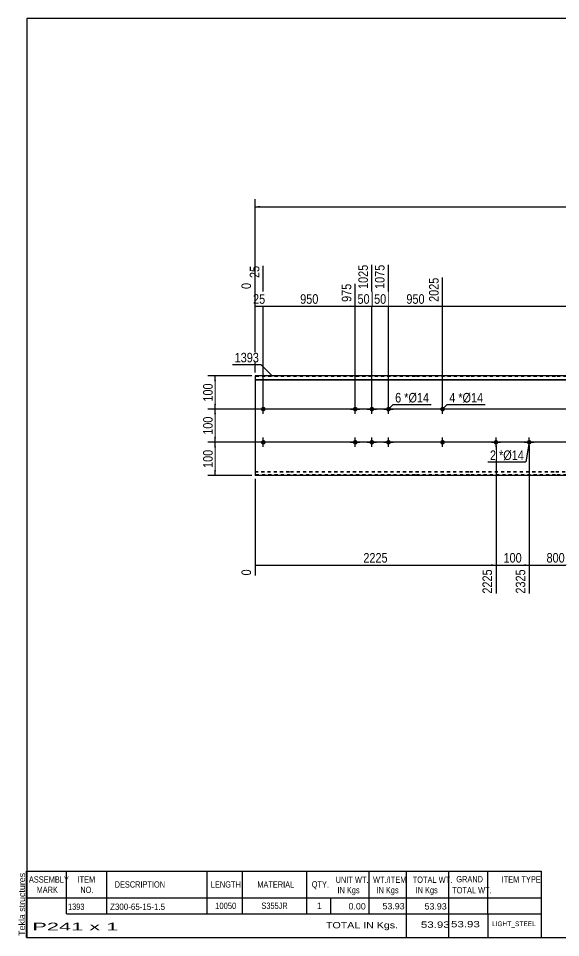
# Model space of a CAD drawing. Header units: millimetres. Extents: x -71 to 331, y -154 to 123.
# Drawn here: x -71.3 to 92, y -154.3 to 122.8 of the extents above; entities that cross this region are included whole.
import ezdxf

# ---------------------------------------------------------------- set-up
doc = ezdxf.new("R2010")
doc.units = ezdxf.units.MM
doc.linetypes.add('DXK_LINE_DOT1', pattern=[1.8814, 0.9407, -0.9407])
doc.styles.add('Arial', font='ARIAL.TTF', dxfattribs={"height": 0.2})
doc.styles.add('Arial Narrow', font='ARIALN.TTF', dxfattribs={"height": 0.2})

# ---------------------------------------------------------------- blocks, each defined once
blk = doc.blocks.new('Unknown-629091984-1800')
at = {"color": 5, "linetype": 'Continuous'}
for p, q in [((331.25, 122.75), (-68.75, 122.75)), ((-68.75, 122.75), (-68.75, -154.25)), ((331.25, -154.25), (331.25, 122.75)), ((-68.75, -154.25), (331.25, -154.25))]:
    blk.add_line(p, q, dxfattribs=at)
at = {"color": 174, "linetype": 'Continuous', "style": 'Arial'}
blk.add_text('Tekla structures', height=1.9102, rotation=90, dxfattribs=at).set_placement((-69.25, -153.75))
blk = doc.blocks.new('Bolt-629091984-1223 - 1203')
at = {"linetype": 'Continuous'}
for points in [[(29.5, 5, -1), (30.9, 5, -1)], [(34.5, 5, -1), (35.9, 5, -1)], [(39.5, 5, -1), (40.9, 5, -1)], [(29.5, -5, -1), (30.9, -5, -1)], [(34.5, -5, -1), (35.9, -5, -1)], [(39.5, -5, -1), (40.9, -5, -1)]]:
    blk.add_hatch(color=3, dxfattribs=at).paths.add_polyline_path(points)
at = {"color": 3, "linetype": 'Continuous'}
for p, q in [((30.2, 3.6), (30.2, 6.4)), ((35.2, 3.6), (35.2, 6.4)), ((40.2, 3.6), (40.2, 6.4)), ((28.8, 5), (31.6, 5)), ((33.8, 5), (36.6, 5)), ((38.8, 5), (41.6, 5)), ((28.8, -5), (31.6, -5)), ((30.2, -6.4), (30.2, -3.6)), ((33.8, -5), (36.6, -5)), ((35.2, -6.4), (35.2, -3.6)), ((38.8, -5), (41.6, -5)), ((40.2, -6.4), (40.2, -3.6))]:
    blk.add_line(p, q, dxfattribs=at)
blk = doc.blocks.new('Part-629091984-1218 - 1203')
at = {"color": 2, "linetype": 'Continuous'}
for p, q in [((0, 15), (0, -15)), ((10.6, 15), (0, 15)), ((0, 13.94), (10.6, 13.94)), ((48.29, 15), (10.7, 15)), ((10.7, 13.94), (48.29, 13.94)), ((64.59, 15), (48.39, 15)), ((48.39, 13.94), (64.59, 13.94)), ((90.49, 15), (64.69, 15)), ((64.69, 13.94), (90.49, 13.94)), ((116.39, 15), (90.59, 15)), ((90.59, 13.94), (116.39, 13.94)), ((142.29, 15), (116.49, 15)), ((116.49, 13.94), (142.29, 13.94)), ((168.19, 15), (142.39, 15)), ((142.39, 13.94), (168.19, 13.94)), ((194.09, 15), (168.29, 15)), ((168.29, 13.94), (194.09, 13.94)), ((210.38, 15), (194.19, 15)), ((194.19, 13.94), (210.38, 13.94)), ((248.08, 15), (210.48, 15)), ((210.48, 13.94), (248.08, 13.94)), ((258.78, 15), (248.18, 15)), ((248.18, 13.94), (258.78, 13.94)), ((258.78, 13.94), (258.78, 15)), ((258.78, -15), (258.78, 13.94)), ((0, 13.83), (10.6, 13.83)), ((10.7, 13.83), (48.29, 13.83)), ((48.39, 13.83), (64.59, 13.83)), ((64.69, 13.83), (90.49, 13.83)), ((90.59, 13.83), (116.39, 13.83)), ((116.49, 13.83), (142.29, 13.83)), ((142.39, 13.83), (168.19, 13.83)), ((168.29, 13.83), (194.09, 13.83)), ((194.19, 13.83), (210.38, 13.83)), ((210.48, 13.83), (248.08, 13.83)), ((248.18, 13.83), (258.78, 13.83)), ((10.6, -15), (0, -15)), ((48.29, -15), (10.7, -15)), ((64.59, -15), (48.39, -15)), ((90.49, -15), (64.69, -15)), ((116.39, -15), (90.59, -15)), ((142.29, -15), (116.49, -15)), ((168.19, -15), (142.39, -15)), ((194.09, -15), (168.29, -15)), ((210.38, -15), (194.19, -15)), ((248.08, -15), (210.48, -15)), ((258.78, -15), (248.18, -15))]:
    blk.add_line(p, q, dxfattribs=at)
at = {"color": 7, "linetype": 'DXK_LINE_DOT1'}
for p, q in [((10.6, 14.85), (0, 14.85)), ((48.29, 14.85), (10.7, 14.85)), ((64.59, 14.85), (48.39, 14.85)), ((90.49, 14.85), (64.69, 14.85)), ((116.39, 14.85), (90.59, 14.85)), ((142.29, 14.85), (116.49, 14.85)), ((168.19, 14.85), (142.39, 14.85)), ((194.09, 14.85), (168.29, 14.85)), ((210.38, 14.85), (194.19, 14.85)), ((248.08, 14.85), (210.48, 14.85)), ((258.78, 14.85), (248.18, 14.85)), ((0, -13.83), (10.6, -13.83)), ((10.7, -13.83), (48.29, -13.83)), ((48.39, -13.83), (64.59, -13.83)), ((64.69, -13.83), (90.49, -13.83)), ((90.59, -13.83), (116.39, -13.83)), ((116.49, -13.83), (142.29, -13.83)), ((142.39, -13.83), (168.19, -13.83)), ((168.29, -13.83), (194.09, -13.83)), ((194.19, -13.83), (210.38, -13.83)), ((210.48, -13.83), (248.08, -13.83)), ((248.18, -13.83), (258.78, -13.83)), ((0, -13.94), (10.6, -13.94)), ((10.6, -14.85), (0, -14.85)), ((10.7, -13.94), (48.29, -13.94)), ((48.29, -14.85), (10.7, -14.85)), ((48.39, -13.94), (64.59, -13.94)), ((64.59, -14.85), (48.39, -14.85)), ((64.69, -13.94), (90.49, -13.94)), ((90.49, -14.85), (64.69, -14.85)), ((90.59, -13.94), (116.39, -13.94)), ((116.39, -14.85), (90.59, -14.85)), ((116.49, -13.94), (142.29, -13.94)), ((142.29, -14.85), (116.49, -14.85)), ((142.39, -13.94), (168.19, -13.94)), ((168.19, -14.85), (142.39, -14.85)), ((168.29, -13.94), (194.09, -13.94)), ((194.09, -14.85), (168.29, -14.85)), ((194.19, -13.94), (210.38, -13.94)), ((210.38, -14.85), (194.19, -14.85)), ((210.48, -13.94), (248.08, -13.94)), ((248.08, -14.85), (210.48, -14.85)), ((248.18, -13.94), (258.78, -13.94)), ((258.78, -14.85), (248.18, -14.85))]:
    blk.add_line(p, q, dxfattribs=at)
blk = doc.blocks.new('Bolt-629091984-1224 - 1203')
at = {"linetype": 'Continuous'}
for points in [[(1.8, -5, -1), (3.2, -5, -1)], [(55.79, -5, -1), (57.19, -5, -1)]]:
    blk.add_hatch(color=3, dxfattribs=at).paths.add_polyline_path(points)
at = {"color": 3, "linetype": 'Continuous'}
for p, q in [((3.9, -5), (1.1, -5)), ((2.5, -6.4), (2.5, -3.6)), ((57.89, -5), (55.09, -5)), ((56.49, -6.4), (56.49, -3.6))]:
    blk.add_line(p, q, dxfattribs=at)
blk = doc.blocks.new('Bolt-629091984-1225 - 1203')
at = {"linetype": 'Continuous'}
for points in [[(1.8, 5, -1), (3.2, 5, -1)], [(55.79, 5, -1), (57.19, 5, -1)]]:
    blk.add_hatch(color=3, dxfattribs=at).paths.add_polyline_path(points)
at = {"color": 3, "linetype": 'Continuous'}
for p, q in [((2.5, 3.6), (2.5, 6.4)), ((56.49, 3.6), (56.49, 6.4)), ((3.9, 5), (1.1, 5)), ((57.89, 5), (55.09, 5))]:
    blk.add_line(p, q, dxfattribs=at)
blk = doc.blocks.new('Bolt-629091984-1229 - 1203')
at = {"linetype": 'Continuous'}
for points in [[(72.59, -4.3, -1), (72.59, -5.7, -1)], [(82.59, -4.3, -1), (82.59, -5.7, -1)]]:
    blk.add_hatch(color=3, dxfattribs=at).paths.add_polyline_path(points)
at = {"color": 3, "linetype": 'Continuous'}
for p, q in [((71.19, -5), (73.99, -5)), ((72.59, -6.4), (72.59, -3.6)), ((81.19, -5), (83.99, -5)), ((82.59, -6.4), (82.59, -3.6))]:
    blk.add_line(p, q, dxfattribs=at)
blk = doc.blocks.new('StraightDimension-629091984-1365 - 1203')
at = {"linetype": 'Continuous'}
for points in [[(-12.25, -6.5), (-12, -5), (-11.75, -6.5)], [(-11.75, -13.5), (-12, -15), (-12.25, -13.5)]]:
    blk.add_hatch(color=7, dxfattribs=at).paths.add_polyline_path(points)
at = {"color": 7, "linetype": 'Continuous'}
for p, q in [((201.28, -5), (-14.25, -5)), ((-12, -15), (-12, -5)), ((-1, -15), (-14.25, -15))]:
    blk.add_line(p, q, dxfattribs=at)
at = {"color": 0}
blk.add_wipeout([(-12.15, -6.66), (-16.35, -6.66), (-16.35, -13.34), (-12.15, -13.34)], dxfattribs=at)
at = {"color": 3, "style": 'Arial Narrow'}
blk.add_text('100', height=2.863, rotation=90.0002, dxfattribs=at).set_placement((-12.75, -12.74))
blk = doc.blocks.new('StraightDimension-629091984-1320 - 1203')
at = {"linetype": 'Continuous'}
blk.add_hatch(color=7, dxfattribs=at).paths.add_polyline_path([(28.7, 36.25), (30.2, 36), (28.7, 35.75)])
at = {"color": 7, "linetype": 'Continuous'}
for p, q in [((2.5, 6), (2.5, 48.16)), ((30.2, 6), (30.2, 42.78)), ((2.5, 36), (30.2, 36))]:
    blk.add_line(p, q, dxfattribs=at)
at = {"color": 0, "linetype": 'Continuous'}
blk.add_wipeout([(29.6, 43.38), (25.4, 43.38), (25.4, 36.7), (29.6, 36.7)], dxfattribs=at)
at = {"color": 0}
blk.add_wipeout([(19.69, 36.15), (19.69, 40.35), (13.01, 40.35), (13.01, 36.15)], dxfattribs=at)
at = {"color": 3, "linetype": 'Continuous', "style": 'Arial Narrow'}
blk.add_text('975', height=2.863, rotation=90.0002, dxfattribs=at).set_placement((29, 37.3))
at = {"color": 3, "style": 'Arial Narrow'}
blk.add_text('950', height=2.863, dxfattribs=at).set_placement((13.61, 36.75))
blk = doc.blocks.new('StraightDimension-629091984-1274 - 1203')
at = {"linetype": 'Continuous'}
blk.add_hatch(color=7, dxfattribs=at).paths.add_polyline_path([(96.99, -41.75), (98.49, -42), (96.99, -42.25)])
at = {"color": 7, "linetype": 'Continuous'}
for p, q in [((82.59, -6), (82.59, -50.61)), ((98.49, -6), (98.49, -50.61)), ((82.59, -42), (98.49, -42))]:
    blk.add_line(p, q, dxfattribs=at)
at = {"color": 0}
blk.add_wipeout([(93.88, -41.85), (93.88, -37.65), (87.2, -37.65), (87.2, -41.85)], dxfattribs=at)
at = {"color": 3, "style": 'Arial Narrow'}
blk.add_text('800', height=2.863, dxfattribs=at).set_placement((87.8, -41.25))
at = {"color": 0, "linetype": 'Continuous'}
blk.add_wipeout([(97.89, -42.7), (93.69, -42.7), (93.69, -51.21), (97.89, -51.21)], dxfattribs=at)
at = {"color": 3, "linetype": 'Continuous', "style": 'Arial Narrow'}
blk.add_text('3125', height=2.863, rotation=90.0002, dxfattribs=at).set_placement((97.29, -50.61))
blk = doc.blocks.new('StraightDimension-629091984-1275 - 1203')
at = {"linetype": 'Continuous'}
blk.add_hatch(color=7, dxfattribs=at).paths.add_polyline_path([(81.09, -41.75), (82.59, -42), (81.09, -42.25)])
at = {"color": 7, "linetype": 'Continuous'}
for p, q in [((72.59, -6), (72.59, -50.61)), ((82.59, -6), (82.59, -50.61)), ((72.59, -42), (82.59, -42))]:
    blk.add_line(p, q, dxfattribs=at)
at = {"color": 0}
blk.add_wipeout([(80.93, -41.85), (80.93, -37.65), (74.25, -37.65), (74.25, -41.85)], dxfattribs=at)
at = {"color": 3, "style": 'Arial Narrow'}
blk.add_text('100', height=2.863, dxfattribs=at).set_placement((74.85, -41.25))
at = {"color": 0, "linetype": 'Continuous'}
blk.add_wipeout([(81.99, -42.7), (77.79, -42.7), (77.79, -51.21), (81.99, -51.21)], dxfattribs=at)
at = {"color": 3, "linetype": 'Continuous', "style": 'Arial Narrow'}
blk.add_text('2325', height=2.863, rotation=90.0002, dxfattribs=at).set_placement((81.39, -50.61))
blk = doc.blocks.new('StraightDimension-629091984-1276 - 1203')
at = {"linetype": 'Continuous'}
blk.add_hatch(color=7, dxfattribs=at).paths.add_polyline_path([(71.09, -41.75), (72.59, -42), (71.09, -42.25)])
at = {"color": 7, "linetype": 'Continuous'}
for p, q in [((72.59, -6), (72.59, -50.61)), ((0, -16), (0, -45.13)), ((0, -42), (72.59, -42))]:
    blk.add_line(p, q, dxfattribs=at)
at = {"color": 0}
blk.add_wipeout([(40.55, -41.85), (40.55, -37.65), (32.04, -37.65), (32.04, -41.85)], dxfattribs=at)
at = {"color": 0, "linetype": 'Continuous'}
for points in [[(-0.6, -42.7), (-4.8, -42.7), (-4.8, -45.73), (-0.6, -45.73)], [(71.99, -42.7), (67.79, -42.7), (67.79, -51.21), (71.99, -51.21)]]:
    blk.add_wipeout(points, dxfattribs=at)
at = {"color": 3, "style": 'Arial Narrow'}
blk.add_text('2225', height=2.863, dxfattribs=at).set_placement((32.64, -41.25))
at = {"color": 3, "linetype": 'Continuous', "style": 'Arial Narrow'}
for s, height, p in [('0', 2.86, (-1.2, -45.13)), ('2225', 2.863, (71.39, -50.61))]:
    blk.add_text(s, height=height, rotation=90.0002, dxfattribs=at).set_placement(p)
blk = doc.blocks.new('StraightDimension-629091984-1316 - 1203')
at = {"linetype": 'Continuous'}
blk.add_hatch(color=7, dxfattribs=at).paths.add_polyline_path([(200.78, 36.25), (202.28, 36), (200.78, 35.75)])
at = {"color": 7, "linetype": 'Continuous'}
for p, q in [((56.49, 6), (56.49, 44.61)), ((202.28, 6), (202.28, 44.61)), ((56.49, 36), (202.28, 36))]:
    blk.add_line(p, q, dxfattribs=at)
at = {"color": 0, "linetype": 'Continuous'}
blk.add_wipeout([(201.68, 45.21), (197.48, 45.21), (197.48, 36.7), (201.68, 36.7)], dxfattribs=at)
at = {"color": 0}
blk.add_wipeout([(133.64, 36.15), (133.64, 40.35), (125.13, 40.35), (125.13, 36.15)], dxfattribs=at)
at = {"color": 3, "linetype": 'Continuous', "style": 'Arial Narrow'}
blk.add_text('8025', height=2.863, rotation=90.0002, dxfattribs=at).set_placement((201.08, 37.3))
at = {"color": 3, "style": 'Arial Narrow'}
blk.add_text('6000', height=2.863, dxfattribs=at).set_placement((125.73, 36.75))
blk = doc.blocks.new('StraightDimension-629091984-1317 - 1203')
at = {"linetype": 'Continuous'}
blk.add_hatch(color=7, dxfattribs=at).paths.add_polyline_path([(54.99, 36.25), (56.49, 36), (54.99, 35.75)])
at = {"color": 7, "linetype": 'Continuous'}
for p, q in [((40.2, 6), (40.2, 48.51)), ((56.49, 6), (56.49, 44.61)), ((40.2, 36), (56.49, 36))]:
    blk.add_line(p, q, dxfattribs=at)
at = {"color": 0}
blk.add_wipeout([(51.69, 36.15), (51.69, 40.35), (45, 40.35), (45, 36.15)], dxfattribs=at)
at = {"color": 0, "linetype": 'Continuous'}
blk.add_wipeout([(55.89, 45.21), (51.69, 45.21), (51.69, 36.7), (55.89, 36.7)], dxfattribs=at)
at = {"color": 3, "linetype": 'Continuous', "style": 'Arial Narrow'}
blk.add_text('2025', height=2.863, rotation=90.0002, dxfattribs=at).set_placement((55.29, 37.3))
at = {"color": 3, "style": 'Arial Narrow'}
blk.add_text('950', height=2.863, dxfattribs=at).set_placement((45.6, 36.75))
blk = doc.blocks.new('StraightDimension-629091984-1318 - 1203')
at = {"linetype": 'Continuous'}
blk.add_hatch(color=7, dxfattribs=at).paths.add_polyline_path([(38.7, 36.25), (40.2, 36), (38.7, 35.75)])
at = {"color": 7, "linetype": 'Continuous'}
for p, q in [((35.2, 6), (35.2, 48.51)), ((40.2, 6), (40.2, 48.51)), ((35.2, 36), (40.2, 36))]:
    blk.add_line(p, q, dxfattribs=at)
at = {"color": 0}
blk.add_wipeout([(40.13, 36.15), (40.13, 40.35), (35.27, 40.35), (35.27, 36.15)], dxfattribs=at)
at = {"color": 0, "linetype": 'Continuous'}
blk.add_wipeout([(39.6, 49.11), (35.4, 49.11), (35.4, 40.6), (39.6, 40.6)], dxfattribs=at)
at = {"color": 3, "linetype": 'Continuous', "style": 'Arial Narrow'}
blk.add_text('1075', height=2.863, rotation=90.0002, dxfattribs=at).set_placement((39, 41.2))
at = {"color": 3, "style": 'Arial Narrow'}
blk.add_text('50', height=2.863, dxfattribs=at).set_placement((35.87, 36.75))
blk = doc.blocks.new('StraightDimension-629091984-1319 - 1203')
at = {"linetype": 'Continuous'}
blk.add_hatch(color=7, dxfattribs=at).paths.add_polyline_path([(33.7, 36.25), (35.2, 36), (33.7, 35.75)])
at = {"color": 7, "linetype": 'Continuous'}
for p, q in [((35.2, 6), (35.2, 48.51)), ((30.2, 6), (30.2, 42.78)), ((30.2, 36), (35.2, 36))]:
    blk.add_line(p, q, dxfattribs=at)
at = {"color": 0}
blk.add_wipeout([(35.13, 36.15), (35.13, 40.35), (30.27, 40.35), (30.27, 36.15)], dxfattribs=at)
at = {"color": 0, "linetype": 'Continuous'}
blk.add_wipeout([(34.6, 49.11), (30.4, 49.11), (30.4, 40.6), (34.6, 40.6)], dxfattribs=at)
at = {"color": 3, "linetype": 'Continuous', "style": 'Arial Narrow'}
blk.add_text('1025', height=2.863, rotation=90.0002, dxfattribs=at).set_placement((34, 41.2))
at = {"color": 3, "style": 'Arial Narrow'}
blk.add_text('50', height=2.863, dxfattribs=at).set_placement((30.87, 36.75))
blk = doc.blocks.new('StraightDimension-629091984-1321 - 1203')
at = {"linetype": 'Continuous'}
blk.add_hatch(color=7, dxfattribs=at).paths.add_polyline_path([(1, 36.25), (2.5, 36), (1, 35.75)])
at = {"color": 7, "linetype": 'Continuous'}
for p, q in [((2.5, 6), (2.5, 48.16)), ((0, 16), (0, 43.03)), ((0, 36), (2.5, 36))]:
    blk.add_line(p, q, dxfattribs=at)
at = {"color": 0, "linetype": 'Continuous'}
blk.add_wipeout([(1.9, 48.76), (-2.3, 48.76), (-2.3, 43.9), (1.9, 43.9)], dxfattribs=at)
at = {"color": 0}
blk.add_wipeout([(3.68, 36.15), (3.68, 40.35), (-1.18, 40.35), (-1.18, 36.15)], dxfattribs=at)
at = {"color": 0, "linetype": 'Continuous'}
blk.add_wipeout([(-0.6, 43.63), (-4.8, 43.63), (-4.8, 40.6), (-0.6, 40.6)], dxfattribs=at)
at = {"color": 3, "linetype": 'Continuous', "style": 'Arial Narrow'}
for s, height, p in [('25', 2.863, (1.3, 44.5)), ('0', 2.86, (-1.2, 41.2))]:
    blk.add_text(s, height=height, rotation=90.0002, dxfattribs=at).set_placement(p)
at = {"color": 3, "style": 'Arial Narrow'}
blk.add_text('25', height=2.863, dxfattribs=at).set_placement((-0.58, 36.75))
blk = doc.blocks.new('StraightDimension-629091984-1363 - 1203')
at = {"linetype": 'Continuous'}
for points in [[(-12.25, 13.5), (-12, 15), (-11.75, 13.5)], [(-11.75, 6.5), (-12, 5), (-12.25, 6.5)]]:
    blk.add_hatch(color=7, dxfattribs=at).paths.add_polyline_path(points)
at = {"color": 7, "linetype": 'Continuous'}
for p, q in [((-1, 15), (-14.25, 15)), ((-12, 5), (-12, 15)), ((201.28, 5), (-14.25, 5))]:
    blk.add_line(p, q, dxfattribs=at)
at = {"color": 0}
blk.add_wipeout([(-12.15, 13.34), (-16.35, 13.34), (-16.35, 6.66), (-12.15, 6.66)], dxfattribs=at)
at = {"color": 3, "style": 'Arial Narrow'}
blk.add_text('100', height=2.863, rotation=90.0002, dxfattribs=at).set_placement((-12.75, 7.26))
blk = doc.blocks.new('StraightDimension-629091984-1364 - 1203')
at = {"linetype": 'Continuous'}
for points in [[(-12.25, 3.5), (-12, 5), (-11.75, 3.5)], [(-11.75, -3.5), (-12, -5), (-12.25, -3.5)]]:
    blk.add_hatch(color=7, dxfattribs=at).paths.add_polyline_path(points)
at = {"color": 7, "linetype": 'Continuous'}
for p, q in [((201.28, 5), (-14.25, 5)), ((-12, -5), (-12, 5)), ((201.28, -5), (-14.25, -5))]:
    blk.add_line(p, q, dxfattribs=at)
at = {"color": 0}
blk.add_wipeout([(-12.15, 3.34), (-16.35, 3.34), (-16.35, -3.34), (-12.15, -3.34)], dxfattribs=at)
at = {"color": 3, "style": 'Arial Narrow'}
blk.add_text('100', height=2.863, rotation=90.0002, dxfattribs=at).set_placement((-12.75, -2.74))
blk = doc.blocks.new('StraightDimension-629091984-1393 - 1203')
at = {"linetype": 'Continuous'}
for points in [[(1.5, 65.75), (0, 66), (1.5, 66.25)], [(257.28, 66.25), (258.78, 66), (257.28, 65.75)]]:
    blk.add_hatch(color=7, dxfattribs=at).paths.add_polyline_path(points)
at = {"color": 7, "linetype": 'Continuous'}
for p, q in [((0, 16), (0, 68.25)), ((258.78, 16), (258.78, 68.25)), ((0, 66), (258.78, 66))]:
    blk.add_line(p, q, dxfattribs=at)
at = {"color": 0}
blk.add_wipeout([(134.56, 66.15), (134.56, 70.35), (124.22, 70.35), (124.22, 66.15)], dxfattribs=at)
at = {"color": 3, "style": 'Arial Narrow'}
blk.add_text('10050', height=2.863, dxfattribs=at).set_placement((124.82, 66.75))
blk = doc.blocks.new('CBS_BOM-629091984-1863')
at = {"color": 7, "linetype": 'Continuous'}
for p, q in [((-68.78, -142.28), (-68.78, -134.28)), ((-68.78, -134.28), (86.14, -134.28)), ((-56.78, -142.28), (-56.78, -134.28)), ((-44.59, -142.28), (-44.59, -134.28)), ((-14.43, -142.28), (-14.43, -134.28)), ((-3.75, -142.28), (-3.75, -134.28)), ((15.57, -142.28), (15.57, -134.28)), ((34.37, -142.28), (34.37, -134.28)), ((45.58, -142.28), (45.58, -134.28)), ((58.37, -142.28), (58.37, -134.28)), ((70.12, -142.28), (70.12, -134.28)), ((86.14, -134.29), (86.14, -142.27)), ((-68.78, -142.28), (86.14, -142.28)), ((-68.78, -147.08), (-68.78, -142.28)), ((-56.78, -147.08), (-56.78, -142.28)), ((-44.59, -147.08), (-44.59, -142.28)), ((-14.43, -147.08), (-14.43, -142.28)), ((-3.75, -147.08), (-3.75, -142.28)), ((15.57, -147.08), (15.57, -142.28)), ((22.83, -147.08), (22.83, -142.28)), ((34.37, -147.08), (34.37, -142.28)), ((45.58, -147.08), (45.58, -142.28)), ((58.37, -147.08), (58.37, -142.28)), ((70.14, -147.08), (70.14, -142.28)), ((86.14, -142.28), (86.14, -147.08)), ((-68.78, -154.28), (-68.78, -147.1)), ((-56.78, -147.08), (86.14, -147.08)), ((45.58, -154.28), (45.58, -147.1)), ((58.37, -154.28), (58.37, -147.1)), ((70.18, -154.28), (70.18, -147.1)), ((86.14, -147.08), (86.14, -154.28)), ((-68.78, -154.28), (86.14, -154.28))]:
    blk.add_line(p, q, dxfattribs=at)
at = {"color": 3, "linetype": 'Continuous', "style": 'Arial'}
for s, height, width, p in [('GRAND', 1.91, 0.8, (60.64, -137.62)), ('ASSEMBLY', 1.91, 0.7, (-68.1, -137.71)), ('ITEM', 1.91, 0.8, (-53.45, -137.71)), ('DESCRIPTION', 1.9102, 0.8, (-42.27, -139.21)), ('LENGTH', 1.91, 0.7, (-13.32, -139.21)), ('MATERIAL', 1.91, 0.8, (0.7, -139.26)), ('QTY.', 1.91, 0.8, (17.09, -139.18)), ('UNIT WT.', 1.91, 0.7, (24.26, -137.78)), ('WT./ITEM', 1.91, 0.7, (35.55, -137.78)), ('TOTAL WT.', 1.91, 0.7, (47.49, -137.78)), ('ITEM TYPE', 1.91, 0.7, (74.28, -137.7)), ('MARK', 1.91, 0.8, (-65.78, -140.84)), ('NO.', 1.91, 0.8, (-52.6, -140.84)), ('IN Kgs', 1.91, 0.8, (24.84, -140.92)), ('IN Kgs', 1.91, 0.8, (36.59, -140.92)), ('IN Kgs', 1.91, 0.8, (48.38, -140.92)), ('TOTAL WT.', 1.91, 0.7, (59.38, -140.96))]:
    blk.add_text(s, height=height, dxfattribs=dict(at, width=width)).set_placement(p)
at = {"color": 7, "linetype": 'Continuous', "style": 'Arial'}
for s, height, width, p in [('1393', 1.91, 0.8, (-56.32, -145.93)), ('Z300-65-15-1.5', 1.9102, 0.9, (-43.65, -145.93)), ('10050', 1.91, 0.85, (-11.97, -145.65)), ('S355JR', 1.91, 0.8, (1.94, -145.62))]:
    blk.add_text(s, height=height, dxfattribs=dict(at, width=width)).set_placement(p)
for s, p in [('1', (18.66, -145.62)), ('0.00', (28.17, -145.81)), ('53.93', (38.39, -145.78)), ('53.93', (51.06, -145.81))]:
    blk.add_text(s, height=1.91, dxfattribs=at).set_placement(p)
at = {"color": 6, "linetype": 'Continuous', "style": 'Arial'}
for s, height, width, p in [('TOTAL IN Kgs.', 1.9102, 1.2, (21.38, -151.48)), ('53.93', 1.91, 1.3, (49.97, -151.33)), ('53.93', 1.91, 1.3, (59.04, -151.17)), ('P241 x 1', 2.292, 2.05, (-67.06, -152.09))]:
    blk.add_text(s, height=height, dxfattribs=dict(at, width=width)).set_placement(p)
blk.add_text('LIGHT_STEEL', height=1.4135, dxfattribs=at).set_placement((71.39, -150.83))
blk = doc.blocks.new('Mark-629091984-1421 - 1203')
at = {"color": 0}
blk.add_wipeout([(72.6, -10.33), (72.6, -7.33), (70.77, -7.33), (70.77, -10.33)], dxfattribs=at)
blk.add_wipeout([(72.6, -10.33), (72.6, -7.33), (70.77, -7.33), (70.77, -10.33)], dxfattribs=at)
blk.add_wipeout([(74.77, -10.33), (74.77, -7.33), (73.5, -7.33), (73.5, -10.33)], dxfattribs=at)
blk.add_wipeout([(74.77, -10.33), (74.77, -7.33), (73.5, -7.33), (73.5, -10.33)], dxfattribs=at)
at = {"color": 3, "style": 'Arial Narrow'}
blk.add_text('2', height=2.86, dxfattribs=at).set_placement((70.77, -10.33))
at = {"color": 0}
blk.add_wipeout([(80.99, -10.33), (80.99, -7.33), (74.77, -7.33), (74.77, -10.33)], dxfattribs=at)
blk.add_wipeout([(80.99, -10.33), (80.99, -7.33), (74.77, -7.33), (74.77, -10.33)], dxfattribs=at)
at = {"color": 7, "linetype": 'Continuous'}
for p in [(82.59, -5), (70.17, -10.93)]:
    blk.add_line(p, (81.59, -10.93), dxfattribs=at)
at = {"color": 3, "style": 'Arial Narrow'}
for s, height, p in [('*', 2.86, (73.5, -10.33)), ('Ø14', 2.863, (74.77, -10.33))]:
    blk.add_text(s, height=height, dxfattribs=at).set_placement(p)
blk = doc.blocks.new('Mark-629091984-1419 - 1203')
at = {"color": 0}
blk.add_wipeout([(44.04, 7.01), (44.04, 10.01), (42.21, 10.01), (42.21, 7.01)], dxfattribs=at)
blk.add_wipeout([(44.04, 7.01), (44.04, 10.01), (42.21, 10.01), (42.21, 7.01)], dxfattribs=at)
at = {"color": 7, "linetype": 'Continuous'}
blk.add_line((40.2, 5), (41.61, 6.41), dxfattribs=at)
at = {"color": 0}
blk.add_wipeout([(46.22, 7.01), (46.22, 10.01), (44.94, 10.01), (44.94, 7.01)], dxfattribs=at)
blk.add_wipeout([(46.22, 7.01), (46.22, 10.01), (44.94, 10.01), (44.94, 7.01)], dxfattribs=at)
at = {"color": 3, "style": 'Arial Narrow'}
blk.add_text('6', height=2.86, dxfattribs=at).set_placement((42.21, 7.01))
at = {"color": 0}
blk.add_wipeout([(52.43, 7.01), (52.43, 10.01), (46.22, 10.01), (46.22, 7.01)], dxfattribs=at)
blk.add_wipeout([(52.43, 7.01), (52.43, 10.01), (46.22, 10.01), (46.22, 7.01)], dxfattribs=at)
at = {"color": 7, "linetype": 'Continuous'}
blk.add_line((41.61, 6.41), (53.03, 6.41), dxfattribs=at)
at = {"color": 3, "style": 'Arial Narrow'}
for s, height, p in [('*', 2.86, (44.94, 7.01)), ('Ø14', 2.863, (46.22, 7.01))]:
    blk.add_text(s, height=height, dxfattribs=at).set_placement(p)
blk = doc.blocks.new('MarkSet-629091984-1407 - 1203')
at = {"color": 0}
blk.add_wipeout([(60.33, 7.01), (60.33, 10.01), (58.51, 10.01), (58.51, 7.01)], dxfattribs=at)
blk.add_wipeout([(60.33, 7.01), (60.33, 10.01), (58.51, 10.01), (58.51, 7.01)], dxfattribs=at)
at = {"color": 7, "linetype": 'Continuous'}
blk.add_line((56.49, 5), (57.91, 6.41), dxfattribs=at)
at = {"color": 0}
blk.add_wipeout([(62.51, 7.01), (62.51, 10.01), (61.23, 10.01), (61.23, 7.01)], dxfattribs=at)
blk.add_wipeout([(62.51, 7.01), (62.51, 10.01), (61.23, 10.01), (61.23, 7.01)], dxfattribs=at)
at = {"color": 3, "style": 'Arial Narrow'}
blk.add_text('4', height=2.86, dxfattribs=at).set_placement((58.51, 7.01))
at = {"color": 0}
blk.add_wipeout([(68.72, 7.01), (68.72, 10.01), (62.51, 10.01), (62.51, 7.01)], dxfattribs=at)
blk.add_wipeout([(68.72, 7.01), (68.72, 10.01), (62.51, 10.01), (62.51, 7.01)], dxfattribs=at)
at = {"color": 7, "linetype": 'Continuous'}
blk.add_line((57.91, 6.41), (69.32, 6.41), dxfattribs=at)
at = {"color": 3, "style": 'Arial Narrow'}
for s, height, p in [('*', 2.86, (61.23, 7.01)), ('Ø14', 2.863, (62.51, 7.01))]:
    blk.add_text(s, height=height, dxfattribs=at).set_placement(p)
blk = doc.blocks.new('Mark-629091984-1396 - 1203')
at = {"color": 0}
blk.add_wipeout([(1.19, 19.09), (1.19, 22.09), (-6.13, 22.09), (-6.13, 19.09)], dxfattribs=at)
blk.add_wipeout([(1.19, 19.09), (1.19, 22.09), (-6.13, 22.09), (-6.13, 19.09)], dxfattribs=at)
at = {"color": 7, "linetype": 'Continuous'}
for p in [(-6.73, 18.49), (5.32, 14.95)]:
    blk.add_line(p, (1.79, 18.49), dxfattribs=at)
at = {"color": 3, "style": 'Arial Narrow'}
blk.add_text('1393', height=2.863, dxfattribs=at).set_placement((-6.13, 19.09))

msp = doc.modelspace()

# ---------------------------------------------------------------- block references
for name in ['Unknown-629091984-1800', 'Part-629091984-1218 - 1203', 'Bolt-629091984-1225 - 1203', 'Bolt-629091984-1223 - 1203', 'Bolt-629091984-1224 - 1203', 'Bolt-629091984-1229 - 1203', 'CBS_BOM-629091984-1863']:
    msp.add_blockref(name, (0, 0))

# ---------------------------------------------------------------- next in the draw order: block references
for name in ['StraightDimension-629091984-1320 - 1203', 'StraightDimension-629091984-1316 - 1203', 'StraightDimension-629091984-1365 - 1203']:
    msp.add_blockref(name, (0, 0))

# ---------------------------------------------------------------- next in the draw order: block references
for name in ['StraightDimension-629091984-1321 - 1203', 'StraightDimension-629091984-1317 - 1203', 'StraightDimension-629091984-1274 - 1203']:
    msp.add_blockref(name, (0, 0))

# ---------------------------------------------------------------- next in the draw order: block references
for name in ['StraightDimension-629091984-1318 - 1203', 'StraightDimension-629091984-1275 - 1203']:
    msp.add_blockref(name, (0, 0))

# ---------------------------------------------------------------- next in the draw order: block references
for name in ['StraightDimension-629091984-1319 - 1203', 'StraightDimension-629091984-1276 - 1203']:
    msp.add_blockref(name, (0, 0))

# ---------------------------------------------------------------- next in the draw order: block references
msp.add_blockref('StraightDimension-629091984-1363 - 1203', (0, 0))

# ---------------------------------------------------------------- next in the draw order: block references
for name in ['StraightDimension-629091984-1393 - 1203', 'StraightDimension-629091984-1364 - 1203']:
    msp.add_blockref(name, (0, 0))

# ---------------------------------------------------------------- next in the draw order: block references
for name in ['Mark-629091984-1396 - 1203', 'Mark-629091984-1419 - 1203', 'MarkSet-629091984-1407 - 1203', 'Mark-629091984-1421 - 1203']:
    msp.add_blockref(name, (0, 0))

doc.saveas('drawing.dxf')
